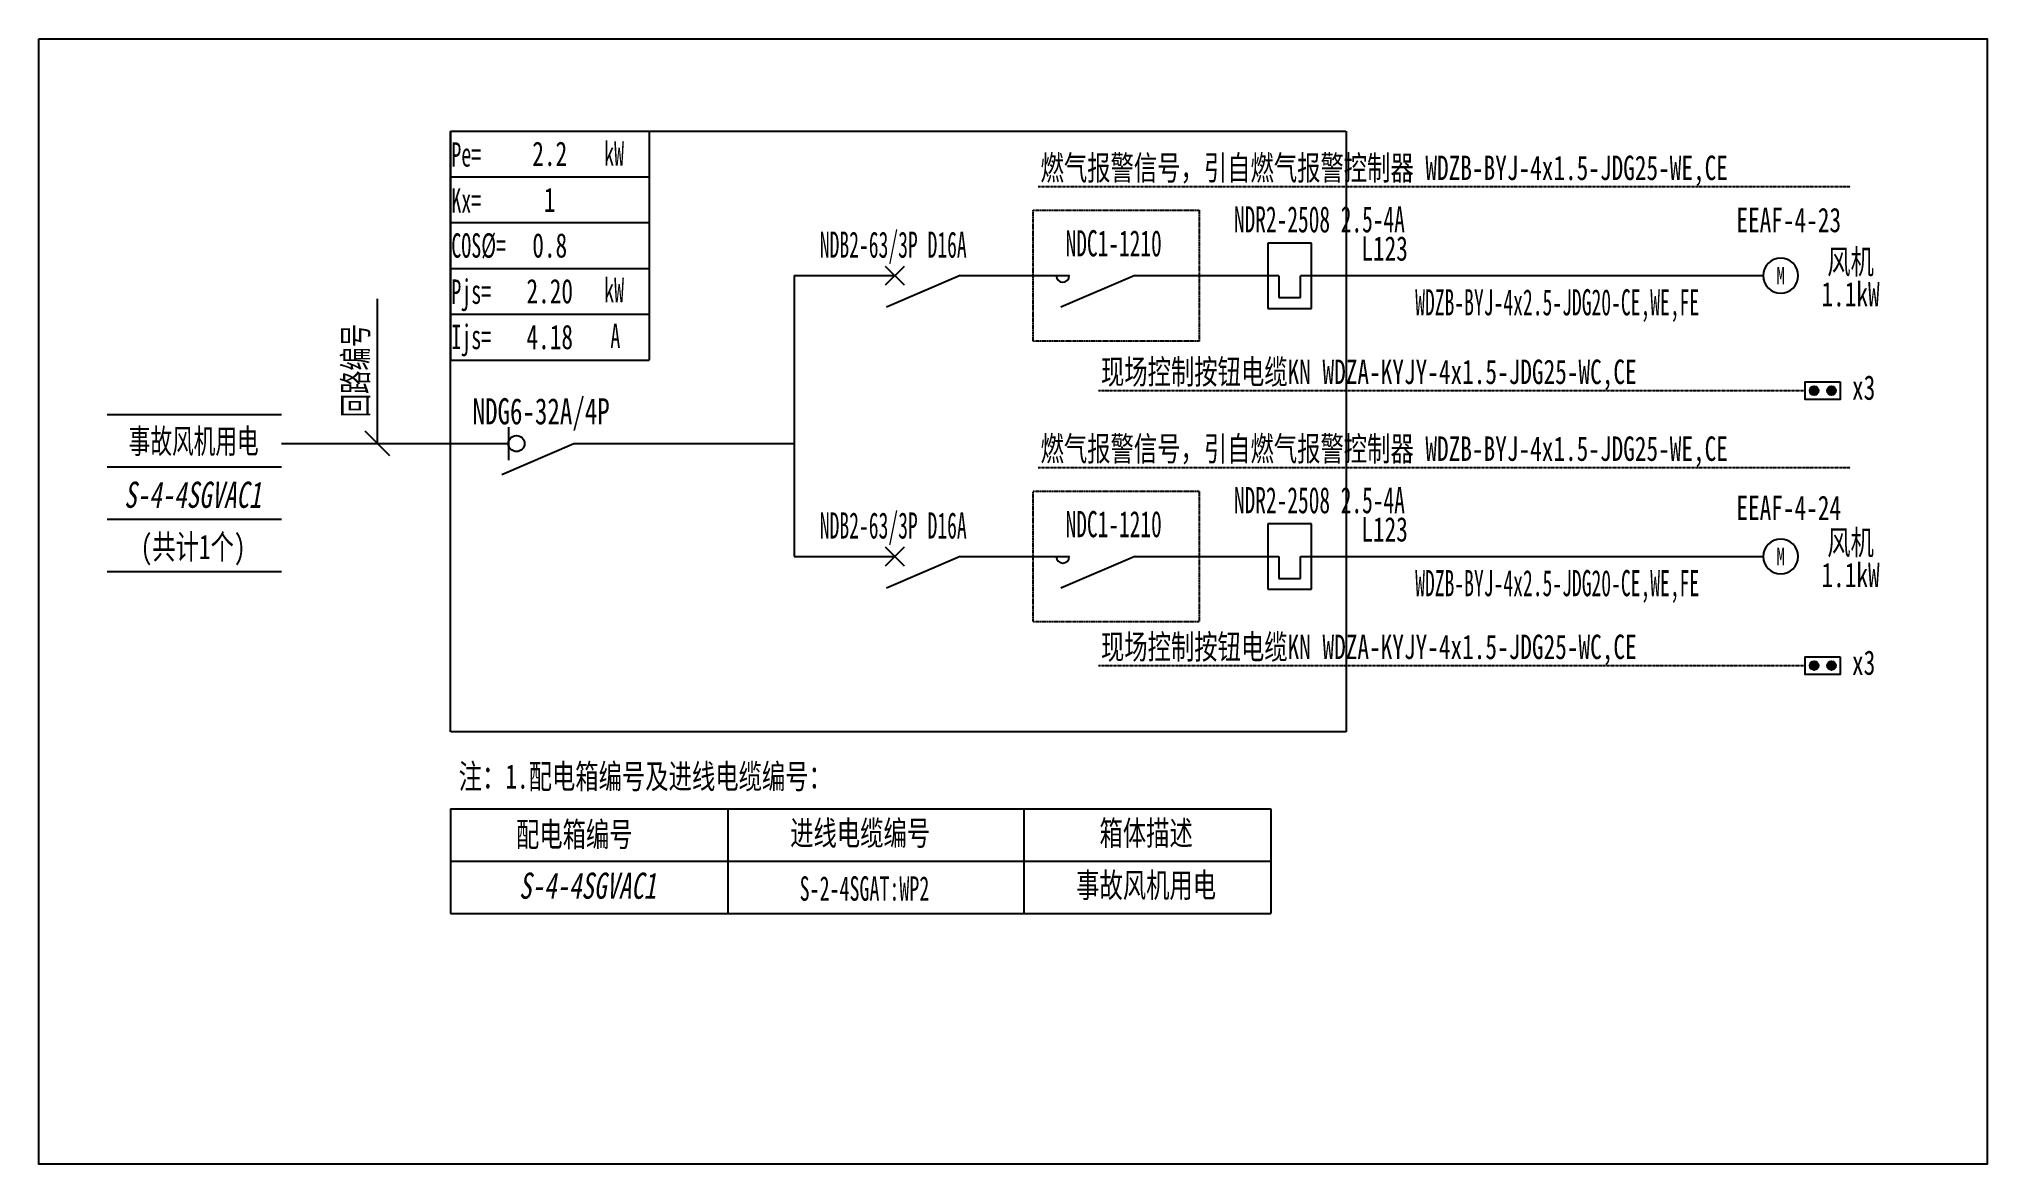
# Model space of a CAD drawing. Extents: x 414394 to 416826, y 364448 to 365853.
import ezdxf
from ezdxf.enums import TextEntityAlignment as Align

# ---------------------------------------------------------------- set-up
doc = ezdxf.new("R2010")
doc.units = 0
doc.header["$MEASUREMENT"] = 0
for name, pattern in [('DASH', [0.35, 0.25, -0.1]), ('DASHDOT', [1, 0.5, -0.25, 0, -0.25]), ('DASHED', [0.75, 0.5, -0.25])]:
    doc.linetypes.add(name, pattern=pattern)
for name, color, linetype in [('D_E_Eqpm(强电设备)', 100, 'Continuous'), ('D_E_Eqpm（强电设备）', 100, 'Continuous'), ('D_E_Text(强电文字)', 51, 'Continuous'), ('D_E_Text（强电文字）', 51, 'Continuous'), ('D_E_Wire(强电线缆)', 10, 'Continuous'), ('D_E_Wire（强电线缆）', 10, 'Continuous'), ('D_T_TableDim(表格尺寸)', 255, 'Continuous'), ('D_T_TableDim（表格尺寸）', 255, 'Continuous'), ('系统图', 220, 'Continuous')]:
    doc.layers.add(name, color=color, linetype=linetype)
doc.styles.add('$1$电气', font='', dxfattribs={"width": 0.7})
doc.styles.add('$1$电气箱', font='simhei.ttf', dxfattribs={"width": 0.8, "oblique": 10})
doc.styles.add('$3$电气', font='', dxfattribs={"width": 0.7})
doc.styles.add('电气', font='', dxfattribs={"width": 0.7})
doc.styles.add('电气箱', font='simhei.ttf', dxfattribs={"width": 0.8, "oblique": 10})
doc.styles.get('$1$电气').set_extended_font_data('SimSun')
doc.styles.get('$3$电气').set_extended_font_data('SimSun')
doc.styles.get('电气').set_extended_font_data('SimSun')

# ---------------------------------------------------------------- blocks, each defined once
blk = doc.blocks.new('1')
at = {"layer": 'D_E_Eqpm(强电设备)'}
for p, q in [((-314387, 61832), (-314387, 61082)), ((-313887, 61832), (-314387, 61832)), ((-313887, 61082), (-313887, 61832)), ((-314262, 61457), (-314262, 61207)), ((-314012, 61207), (-314012, 61457)), ((-314262, 61207), (-314012, 61207)), ((-314387, 61082), (-313887, 61082))]:
    blk.add_line(p, q, dxfattribs=at)
blk = doc.blocks.new('电机')
at = {"layer": 'D_E_Eqpm（强电设备）'}
for start, end in [(90, 180), (180, 270), (0, 90), (270, 0)]:
    blk.add_arc((0, 0), 200, start, end, dxfattribs=at)
at = {"layer": 'D_E_Eqpm（强电设备）', "color": 51, "style": '电气', "width": 0.7}
blk.add_text('M', height=200, dxfattribs=at).set_placement((0, 0), align=Align.MIDDLE)
blk = doc.blocks.new('电机启停按钮')
at = {"layer": 'D_E_Eqpm（强电设备）'}
for points in [[(150, 300, 1), (50, 300, 1)], [(50, 100, 1), (150, 100, 1)]]:
    blk.add_hatch(color=51, dxfattribs=at).paths.add_polyline_path(points)
blk.add_lwpolyline([(0, 400), (200, 400), (200, 0), (0, 0)], close=True, dxfattribs=at)
for centre in [(100, 300), (100, 100)]:
    blk.add_circle(centre, 50, dxfattribs=at)

msp = doc.modelspace()

# ---------------------------------------------------------------- linework, layer by layer
at = {"linetype": 'DASHED'}
for p, q in [((414907.9, 364987.8), (414907.9, 365738)), ((414907.9, 365738), (416026.1, 365738)), ((416026.1, 365738), (416026.1, 364987.8)), ((416026.1, 364987.8), (414907.9, 364987.8))]:
    msp.add_line(p, q, dxfattribs=at)
at = {"layer": 'D_E_Eqpm(强电设备)', "color": 100}
for p, q in [((415451.1, 365545.9), (415474.2, 365569)), ((415474.2, 365545.9), (415451.1, 365569)), ((415474.2, 365569), (415451.1, 365545.9)), ((415451.1, 365569), (415474.2, 365545.9)), ((415544.4, 365557.4), (415452.2, 365517.9)), ((415762.3, 365557.4), (415670.1, 365517.9)), ((415451.1, 365195.2), (415474.2, 365218.3)), ((415474.2, 365195.2), (415451.1, 365218.3)), ((415474.2, 365218.3), (415451.1, 365195.2)), ((415451.1, 365218.3), (415474.2, 365195.2)), ((415544.4, 365206.7), (415452.2, 365167.2)), ((415762.3, 365206.7), (415670.1, 365167.2))]:
    msp.add_line(p, q, dxfattribs=at)
for centre in [(415672.4, 365557.4), (415672.4, 365206.7)]:
    msp.add_arc(centre, 8.17, 180, 0, dxfattribs=at)
at = {"layer": 'D_E_Eqpm（强电设备）'}
msp.add_line((414980.3, 365368.4), (414980.3, 365327), dxfattribs=at)
at = {"layer": 'D_E_Eqpm（强电设备）', "color": 100}
msp.add_line((414971.9, 365309), (415062, 365347.7), dxfattribs=at)
at = {"layer": 'D_E_Eqpm（强电设备）'}
msp.add_circle((414990.3, 365347.7), 10, dxfattribs=at)
at = {"layer": 'D_E_Text（强电文字）'}
for p, q in [((414907.9, 365738), (414907.9, 365452)), ((414907.9, 365738), (415155.8, 365738)), ((415155.8, 365738), (415155.8, 365452)), ((414907.9, 365680.8), (415155.8, 365680.8)), ((414907.9, 365623.6), (415155.8, 365623.6)), ((414907.9, 365566.4), (415155.8, 365566.4)), ((414816.8, 365347.7), (414816.8, 365528.5)), ((414907.9, 365509.2), (415155.8, 365509.2)), ((414907.9, 365452), (415155.8, 365452)), ((414832.3, 365332.3), (414801.4, 365363.1))]:
    msp.add_line(p, q, dxfattribs=at)
at = {"layer": 'D_E_Wire(强电线缆)', "color": 10}
for p, q in [((415337.2, 365557.4), (415462.7, 365557.4)), ((415544.4, 365557.4), (415680.6, 365557.4)), ((415762.3, 365557.4), (415942.1, 365557.4)), ((415969.3, 365557.4), (416547.1, 365557.4)), ((415337.2, 365206.7), (415462.7, 365206.7)), ((415544.4, 365206.7), (415680.6, 365206.7)), ((415762.3, 365206.7), (415942.1, 365206.7)), ((415969.3, 365206.7), (416547.1, 365206.7))]:
    msp.add_line(p, q, dxfattribs=at)
at = {"layer": 'D_E_Wire（强电线缆）', "linetype": 'DASHDOT', "ltscale": 0.5}
for p, q in [((415641.5, 365668.6), (416656, 365668.6)), ((415717, 365413.8), (416599.6, 365413.8)), ((415641.5, 365317.9), (416656, 365317.9)), ((415717, 365070.4), (416599.6, 365070.4))]:
    msp.add_line(p, q, dxfattribs=at)
at = {"layer": 'D_E_Wire（强电线缆）'}
for p, q in [((415337.2, 365557.4), (415337.2, 365206.7)), ((414697, 365347.7), (414980.3, 365347.7)), ((415062, 365347.7), (415337.2, 365347.7))]:
    msp.add_line(p, q, dxfattribs=at)
at = {"layer": 'D_T_TableDim(表格尺寸)', "linetype": 'DASH', "elevation": 0}
for points in [[(415635.5, 365639.1), (415842.6, 365639.1), (415842.6, 365475.7), (415635.5, 365475.7)], [(415635.5, 365288.4), (415842.6, 365288.4), (415842.6, 365125), (415635.5, 365125)]]:
    msp.add_lwpolyline(points, close=True, dxfattribs=at)
at = {"layer": 'D_T_TableDim（表格尺寸）', "color": 255}
for p, q in [((414479.1, 365384.1), (414697, 365384.1)), ((414479.1, 365318.7), (414697, 365318.7)), ((414479.1, 365253.4), (414697, 365253.4)), ((414479.1, 365188), (414697, 365188))]:
    msp.add_line(p, q, dxfattribs=at)
at = {"layer": 'D_T_TableDim（表格尺寸）', "ltscale": 3.5}
for p, q in [((414907.9, 364891.7), (415932, 364891.7)), ((414907.9, 364891.7), (414907.9, 364761)), ((415254.2, 364891.7), (415254.2, 364761)), ((415623.8, 364891.7), (415623.8, 364761)), ((415932, 364891.7), (415932, 364761)), ((414907.9, 364826.4), (415932, 364826.4)), ((414907.9, 364826.4), (415932, 364826.4)), ((415254.2, 364826.4), (415254.2, 364761)), ((415623.8, 364826.4), (415623.8, 364761)), ((414907.9, 364761), (415932, 364761))]:
    msp.add_line(p, q, dxfattribs=at)
at = {"layer": '系统图', "ltscale": 9973.992009}
msp.add_lwpolyline([(414394, 365853), (416826.5, 365853), (416826.5, 364448), (414394, 364448)], close=True, dxfattribs=at)

# ---------------------------------------------------------------- block references
at = {"layer": 'D_E_Eqpm(强电设备)', "color": 100, "xscale": 0.1089594460064246, "yscale": 0.1089594460064246, "zscale": 0.1089594460064246}
for p in [(450184, 358861), (450184, 358510.3)]:
    msp.add_blockref('1', p, dxfattribs=at)
at = {"layer": 'D_E_Eqpm（强电设备）', "xscale": 0.1089594460064246, "yscale": 0.1089594460064246, "zscale": 0.1089594460064246}
for p in [(416568.9, 365557.4), (416568.9, 365206.7)]:
    msp.add_blockref('电机', p, dxfattribs=at)
at = {"layer": 'D_E_Eqpm（强电设备）', "xscale": 0.1089594460064246, "yscale": 0.1089594460064246, "zscale": 0.1089594460064246, "rotation": 270}
for p in [(416599.6, 365424.7), (416599.6, 365081.3)]:
    msp.add_blockref('电机启停按钮', p, dxfattribs=at)

# ---------------------------------------------------------------- texts
at = {"layer": 'D_E_Text(强电文字)', "color": 51, "style": '电气'}
for s, height, width, p in [('NDR2-2508 2.5-4A', 32.688, 0.6, (415886.1, 365611.4)), ('NDB2-63/3P D16A', 32.688, 0.55, (415369, 365579.8)), ('NDC1-1210', 32.69, 0.6, (415675.9, 365581.5)), ('NDR2-2508 2.5-4A', 32.688, 0.6, (415886.1, 365260.7)), ('NDB2-63/3P D16A', 32.688, 0.55, (415369, 365229.1)), ('NDC1-1210', 32.69, 0.6, (415675.9, 365230.8))]:
    msp.add_text(s, height=height, dxfattribs=dict(at, width=width)).set_placement(p)
at = {"layer": 'D_E_Text(强电文字)', "color": 51, "style": '电气', "width": 0.55}
for p in [(416289.8, 365520.2), (416289.8, 365169.5)]:
    msp.add_text('WDZB-BYJ-4x2.5-JDG20-CE,WE,FE', height=32.688, dxfattribs=at).set_placement(p, align=Align.MIDDLE)
at = {"layer": 'D_E_Text(强电文字)', "color": 51, "style": '$3$电气', "width": 0.7}
msp.add_text('NDG6-32A/4P', height=32.688, dxfattribs=at).set_placement((415021.1, 365371.7), align=Align.CENTER)
at = {"layer": 'D_E_Text（强电文字）', "linetype": 'Continuous', "style": '电气', "width": 0.6}
for s, height, p in [('kW', 30.51, (415099.7, 365694.6)), ('Pe=', 30.51, (414908.9, 365693.5)), ('Kx=', 30.51, (414908.9, 365636.1)), ('COS%%C=', 30.51, (414908.9, 365579.8)), ('Pjs=', 30.51, (414908.9, 365522.2)), ('kW', 30.51, (415099.7, 365524.2)), ('Ijs=', 30.51, (414908.9, 365465.7)), ('A', 30.5, (415107.5, 365466.9))]:
    msp.add_text(s, height=height, dxfattribs=at).set_placement(p)
at = {"layer": 'D_E_Text（强电文字）', "style": '电气', "width": 0.7}
for s, height, p in [('燃气报警信号，引自燃气报警控制器 WDZB-BYJ-4x1.5-JDG25-WE,CE', 30.509, (415644.6, 365676.8)), ('EEAF-4-23', 30.51, (416513.5, 365611.7)), ('L123', 30.51, (416045.2, 365576.1)), ('现场控制按钮电缆KN WDZA-KYJY-4x1.5-JDG25-WC,CE', 30.509, (415720.1, 365422.1)), ('x3', 30.51, (416657.9, 365402.4)), ('燃气报警信号，引自燃气报警控制器 WDZB-BYJ-4x1.5-JDG25-WE,CE', 30.509, (415644.6, 365326.1)), ('EEAF-4-24', 30.51, (416513.5, 365252.2)), ('L123', 30.51, (416045.2, 365225.4)), ('现场控制按钮电缆KN WDZA-KYJY-4x1.5-JDG25-WC,CE', 30.509, (415720.1, 365078.6)), ('x3', 30.51, (416657.9, 365058.9)), ('注：1.配电箱编号及进线电缆编号：', 30.509, (414918.1, 364916.8))]:
    msp.add_text(s, height=height, dxfattribs=at).set_placement(p)
at = {"layer": 'D_E_Text（强电文字）'}
for s, height, style, width, p in [('风机', 30.51, '电气', 0.7, (416656.1, 365575.4)), ('1.1kW', 30.51, '电气', 0.7, (416656.1, 365534.8)), ('事故风机用电', 30.51, '$1$电气', 0.65, (414587.2, 365351.2)), ('风机', 30.51, '电气', 0.7, (416656.1, 365224.7)), ('1.1kW', 30.51, '电气', 0.7, (416656.1, 365184.1)), ('配电箱编号', 30.51, '电气', 0.7, (415062.4, 364860.4)), ('进线电缆编号', 30.51, '电气', 0.7, (415419.4, 364862)), ('箱体描述', 30.51, '电气', 0.7, (415776.5, 364862)), ('S-2-4SGAT:WP2', 30.509, '电气', 0.6, (415424.8, 364792.1)), ('事故风机用电', 30.51, '电气', 0.7, (415776.5, 364796.7))]:
    msp.add_text(s, height=height, dxfattribs=dict(at, style=style, width=width)).set_placement(p, align=Align.MIDDLE)
at = {"layer": 'D_E_Text（强电文字）', "style": '$3$电气', "width": 0.7}
msp.add_text('回路编号', height=30.51, rotation=90, dxfattribs=at).set_placement((414804.5, 365380.6))
at = {"layer": 'D_E_Text（强电文字）', "color": 7, "style": '$1$电气箱', "oblique": 10, "width": 0.7}
msp.add_text('S-4-4SGVAC1', height=32.688, dxfattribs=at).set_placement((414585.9, 365283.8), align=Align.MIDDLE)
at = {"layer": 'D_E_Text（强电文字）', "style": '$1$电气', "width": 0.7}
msp.add_text('(共计1个)', height=30.51, dxfattribs=at).set_placement((414586.5, 365203.5), align=Align.CENTER)
at = {"layer": 'D_E_Text（强电文字）', "style": '电气箱', "oblique": 10, "width": 0.7}
msp.add_text('S-4-4SGVAC1', height=32.688, dxfattribs=at).set_placement((415079, 364795.6), align=Align.MIDDLE)
at = {"layer": 'D_E_Text（强电文字）', "width": 247.86, "attachment_point": 5, "style": '电气'}
for s, insert, char_height in [('2.2', (415031.8, 365709.4), 30.51), ('1', (415031.8, 365652.2), 30.5), ('0.8', (415031.8, 365595), 30.51), ('{\\C200;2.20}', (415031.8, 365537.8), 30.509), ('{\\C200;4.18}', (415031.8, 365480.6), 30.509)]:
    msp.add_mtext(s, dxfattribs=dict(at, insert=insert, char_height=char_height))

doc.saveas('drawing.dxf')
